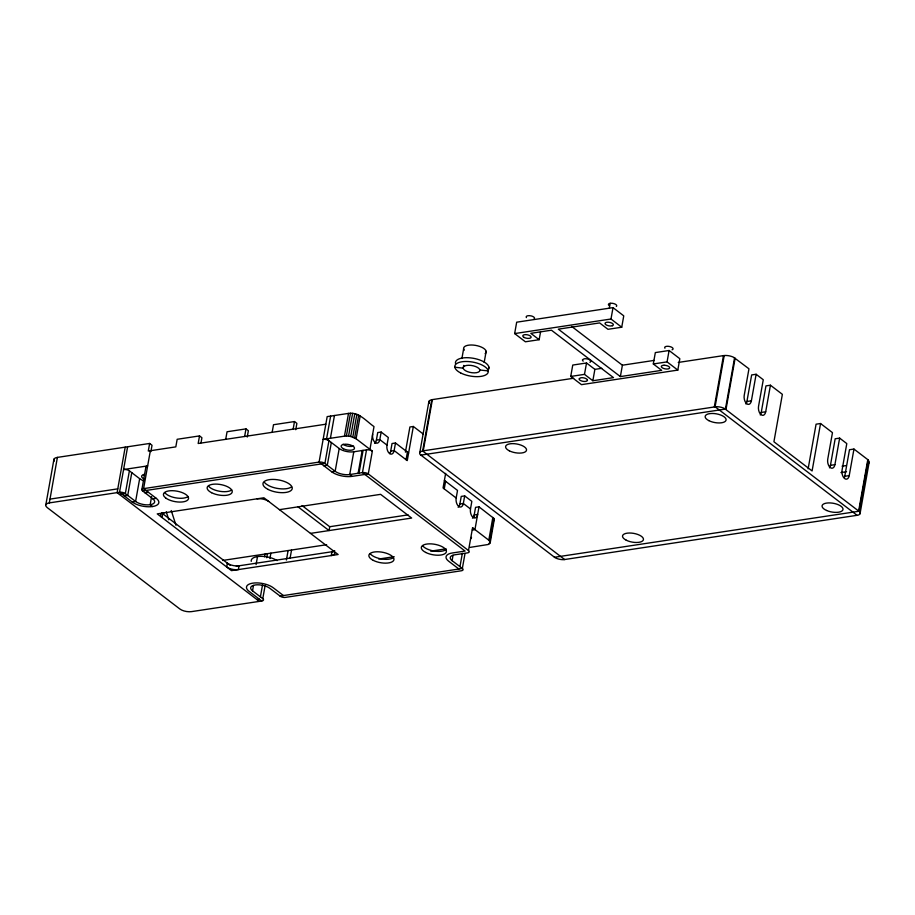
<?xml version="1.0" encoding="UTF-8"?>
<svg xmlns="http://www.w3.org/2000/svg" width="915" height="915" viewBox="0 0 915 915"><rect width="100%" height="100%" fill="white"/><g stroke="black" fill="none" stroke-linecap="round" stroke-linejoin="round"><path stroke-width="1.37" d="M470.161 547.364L488.301 544.471L490.257 542.149L488.793 540.182L472.563 527.772L468.503 550.544A4.243 1.773 10.1 0 1 467.451 552.889L454.721 554.81A10.603 4.426 10.1 0 0 452.09 560.666L462.35 568.432A4.243 1.773 10.1 0 1 461.297 570.788L284.828 597.472A4.243 1.773 10.1 0 1 280.711 596.546L269.731 588.231A10.603 4.426 10.1 0 0 255.159 584.971A10.603 4.426 10.1 0 0 252.529 590.827L262.788 598.673A4.243 1.773 10.1 0 1 261.736 601.018L191.544 611.62A8.487 3.546 10.1 0 1 179.889 609.013L47.214 507.585A8.487 3.546 10.1 0 1 49.33 502.895L57.393 457.397L149.637 443.455L152.027 445.273L150.895 451.598M473.764 517.478L475.56 507.356L479.003 506.841L493.848 518.405L494.306 519.388L493.54 521.104M590.77 361.528L590.827 361.07A4.243 1.773 10.1 0 0 584.262 358.783L582.535 359.687A4.243 1.773 10.1 0 0 583.21 361.128M860.031 513.738L869.25 461.652L867.797 459.639L853.958 449.059L849.486 449.734L844.751 476.292A6.359 3.637 81.4 0 1 844.373 477.664M302.041 505.56L329.709 526.72L329.057 530.563L298.038 506.853M45.853 504.703L53.951 459.193M125.206 447.138L117.109 492.636L259.322 601.384M127.62 446.783L119.522 492.27L132.16 501.969A14.846 6.199 10.1 0 0 152.553 506.533A14.846 6.199 10.1 0 0 156.248 498.332L143.598 488.633L150.357 450.729M145.862 467.268A4.243 1.773 10.1 0 1 147.647 465.895L123.559 469.544A4.243 1.773 10.1 0 1 129.392 470.848L125.332 493.608L135.603 501.454A10.603 4.426 10.1 0 0 150.163 504.714L152.553 506.533M131.783 472.666L127.723 495.427L124.28 495.953M129.392 470.848L139.652 478.682L135.603 501.454L132.16 501.969M149.637 443.455L148.287 451.038L175.817 446.875L177.167 439.291L199.527 435.906L201.918 437.736L201.014 442.791M141.871 489.536L145.92 466.799M151.593 496.673L150.163 504.714A10.603 4.426 10.1 0 0 152.805 498.847L156.248 498.332M199.527 435.906L198.178 443.5L325.832 424.205M225.708 439.337L227.057 431.754L245.975 428.883L248.365 430.713L247.244 437.038M244.625 436.478L245.975 428.883M272.155 432.315L273.505 424.732L294.493 421.552L296.883 423.382L295.751 429.707M256.074 564.624L257.504 556.595M252.529 590.827L253.478 585.474M264.549 556.812L265.041 554.033M266.734 557.738L267.454 553.667M260.398 596.855L262.548 584.799M262.788 598.673L265.167 585.28M269.925 558.573L270.897 553.152M293.143 429.146L294.493 421.552M286.406 560.037L288.099 550.556M290.089 558.161L291.542 550.029M330.624 416.096L326.563 438.857L339.213 448.522A10.603 4.426 10.1 0 0 353.785 451.781L366.515 449.86A4.243 1.773 10.1 0 1 372.336 451.164L368.288 473.924L468.503 550.544M330.406 438.274L334.455 415.513M331.333 442.505L327.284 465.266L335.153 471.282A10.603 4.426 10.1 0 0 349.724 474.542L362.454 472.62A4.243 1.773 10.1 0 1 368.288 473.924L352.115 476.372A14.846 6.199 10.1 0 1 331.722 471.808L319.083 462.086L143.598 488.633A4.243 1.773 10.1 0 0 142.042 490.486L152.805 498.847M339.213 448.522L335.153 471.282L331.722 471.808M323.841 465.792L327.284 465.266L324.905 463.39L328.954 440.687A4.243 1.773 10.1 0 0 323.121 439.383L344.452 436.158L348.512 413.397C359.012 411.75 366.32 421.335 374.006 426.584L369.946 449.345M344.452 436.158L346.396 436.009L350.456 413.248M346.396 436.009L348.535 436.123L352.595 413.363M372.336 451.164L356.107 438.765L350.719 436.489L354.78 413.729M352.801 437.073L356.861 414.312M354.643 437.85L358.691 415.09M353.785 451.781L349.724 474.542L352.115 476.372M356.107 438.765L360.167 416.005M358.131 473.272L362.18 450.512M359.012 473.147L363.072 450.386M366.515 449.86L362.454 472.62L465.072 551.059L452.33 552.98A14.846 6.199 10.1 0 0 448.647 561.192L458.907 569.027L462.35 568.432L464.969 553.758M374.612 443.386A6.359 3.637 81.4 0 0 376.374 440.161L377.723 432.566L381.166 432.052L388.326 437.519L386.976 445.113A6.359 3.637 81.4 0 0 389.538 453.543A6.359 3.637 81.4 0 0 394.136 450.58L395.486 442.997L392.043 443.512L390.694 451.106A6.359 3.637 81.4 0 1 389.699 453.577M381.166 432.052L379.817 439.635A6.359 3.637 81.4 0 1 375.219 442.597A6.359 3.637 81.4 0 1 372.657 434.168M405.414 452.147L409.897 426.996L413.34 426.47L423.405 434.168M406.066 459.707L407.415 452.113M413.34 426.47L407.255 460.611L394.136 450.58L390.694 451.106M419.791 452.628L428.918 401.411M431.754 399.764L422.639 450.969L564.727 559.591M423.256 450.821L716.285 406.683A8.487 3.546 10.1 0 1 724.531 408.525L859.677 511.828A8.487 3.546 10.1 0 1 858.179 515.145L563.537 559.683A8.487 3.546 10.1 0 1 555.302 557.841L420.145 454.526A8.487 3.546 10.1 0 1 421.643 451.209L423.256 450.821L432.383 399.603L573.682 378.25M461.903 358.52L463.619 348.867M463.722 365.394L463.23 368.162L454.812 367.224M445.651 473.398L443.054 487.981L456.173 498.012A6.359 3.637 81.4 0 0 458.735 506.441A6.359 3.637 81.4 0 0 463.333 503.479L464.683 495.896L461.24 496.41L459.89 504.005A6.359 3.637 81.4 0 1 458.129 507.23M444.244 488.885L445.594 481.301M456.173 498.012L457.523 490.429L444.404 480.386M484.184 362.386L486.151 351.36M452.09 560.666L453.039 555.313M488.873 367.121L488.198 370.918L479.78 369.992M459.959 566.682L462.35 553.301M472.449 518.165A6.359 3.637 81.4 0 0 474.21 514.951L477.653 514.424A6.359 3.637 81.4 0 1 473.055 517.387A6.359 3.637 81.4 0 1 470.493 508.957L471.843 501.363L464.683 495.896M479.003 506.841L474.942 529.602L472.655 529.945M540.502 332.122L539.152 339.705L525.393 341.787L514.653 333.575L516.678 322.194L613.016 307.634L623.755 315.847L621.731 327.227L607.972 329.309L599.622 322.915L558.333 329.16L620.37 376.591L661.659 370.346L653.31 363.964L655.334 352.584L669.094 350.502L679.834 358.714L677.809 370.095L581.471 384.655L570.731 376.442L572.756 365.062L586.526 362.981L594.876 369.363L601.761 368.322M488.793 540.182L492.842 517.421M489.788 541.165L493.848 518.405M489.479 543.865L490.44 538.5M490.909 535.824L491.389 533.148M491.87 530.471L492.339 527.795M492.819 525.119L493.299 522.442M490.143 543.064L494.306 519.388M539.152 339.705L530.803 333.323L551.448 330.201L613.496 377.632L592.851 380.743L584.491 374.361L586.526 362.981M592.851 380.743L594.876 369.363M609.287 308.355L610.179 303.3M621.731 327.227L610.991 319.015L613.016 307.634M620.37 376.591L622.394 365.211L571.635 326.403M677.809 370.095L667.069 361.882L669.094 350.502M714.341 406.82L723.468 355.615L725.412 355.466A8.487 3.546 10.1 0 1 733.647 357.308L748.962 368.802L744.227 395.349A6.359 3.637 81.4 0 0 746.789 403.778A6.359 3.637 81.4 0 0 751.387 400.827L756.122 374.269L751.65 374.944L746.914 401.502A6.359 3.637 81.4 0 1 745.931 403.984M724.211 355.558L715.095 406.763L857.183 515.385M734.551 357.868L725.423 409.085L420.763 455.132M725.995 409.428L735.122 358.223M760.251 414.93A6.359 3.637 81.4 0 0 761.234 412.448L765.958 385.89L770.43 385.215L782.371 394.331L773.918 441.762L812.097 470.939L820.549 423.519L816.077 424.194L808.128 468.823M756.122 374.269L763.282 379.748L758.546 406.294A6.359 3.637 81.4 0 0 761.108 414.724A6.359 3.637 81.4 0 0 765.706 411.773L770.43 385.215M829.448 467.828A6.359 3.637 81.4 0 0 830.443 465.346L835.166 438.788L839.638 438.113L846.798 443.592L842.063 470.138A6.359 3.637 81.4 0 0 844.637 478.568A6.359 3.637 81.4 0 0 849.223 475.617L853.958 449.059M820.549 423.519L832.478 432.646L827.743 459.193A6.359 3.637 81.4 0 0 830.317 467.622A6.359 3.637 81.4 0 0 834.903 464.671L839.638 438.113M858.67 510.856L867.797 459.639M868.175 460.073L859.059 511.233L554.399 557.281M161.715 512.732A8.487 3.546 10.2 0 0 162.721 513.715L162.024 517.535A8.487 3.546 10.2 0 1 164.14 512.846L263.909 497.783L338.127 554.513L231.461 570.628L157.254 513.887L164.14 512.846M868.484 463.367L869.147 462.578M432.383 399.603L430.759 400.004A8.487 3.546 10.1 0 0 429.272 403.321M57.393 457.397L55.804 457.775A8.487 3.546 10.1 0 0 54.317 461.091M142.546 491L324.905 463.39A4.243 1.773 10.1 0 0 319.083 462.086L327.181 416.611L348.512 413.397M840.942 472.575L846.535 471.717M514.653 333.575L610.991 319.015M622.394 365.211L654.053 360.418M570.731 376.442L584.491 374.361M653.31 363.964L667.069 361.882M678.244 362.443L723.468 355.615M376.374 440.161L379.817 439.635L386.976 445.113M49.993 499.11L117.783 488.85M49.319 502.895L119.522 492.27A4.243 1.773 10.1 0 1 124.612 493.116L125.332 493.608L119.499 494.455M746.914 401.502L751.387 400.827M144.925 492.83L148.367 492.304M761.234 412.448L765.706 411.773M279.452 509.666L380.617 494.34L411.636 518.05L310.471 533.388M459.89 504.005L463.333 503.479L470.493 508.957M329.709 526.72L408.09 514.882M830.443 465.346L834.903 464.671M842.086 466.193L846.272 465.563M222.677 560.438L326.632 544.722M333.884 551.459L236.276 566.213M844.751 476.292L849.223 475.617M378.73 559.042L394.171 556.697M430.668 551.162L446.108 548.828M256.943 599.554L259.345 599.199M279.99 596.077L458.907 569.027M257.035 498.824L258.979 498.686A8.487 3.546 10.1 0 1 268.678 501.443M348.535 436.123L350.719 436.489M395.486 442.997L408.605 453.028M283.433 595.551L273.173 587.716A14.846 6.199 10.1 0 0 252.78 583.141A14.846 6.199 10.1 0 0 249.086 591.353L261.736 601.018M162.71 513.715L230.1 565.276M164.837 492.705L166.336 494.169A12.718 5.318 10.1 0 0 188.021 496.571M333.357 550.864L334.352 551.848A8.487 3.546 10.1 0 1 331.241 555.554L331.916 551.768A8.487 3.546 10.1 0 0 334.718 550.75M171.242 510.536L175.989 525.256M166.244 511.76L168.829 519.777M590.438 361.928A4.243 1.773 10.1 0 1 589.843 362.237M609.127 305.644A4.243 1.773 10.1 0 1 612.226 303.288A4.243 1.773 10.1 0 1 616.355 306.445M534.12 318.877A4.243 1.773 10.1 0 0 532.118 316.19L531.077 315.892A4.243 1.773 10.1 0 0 526.399 317.585M672.079 349.804A4.243 1.773 10.1 0 0 672.331 347.654A4.243 1.773 10.1 0 0 667.47 346.282L666.497 346.35A4.243 1.773 10.1 0 0 664.942 348.203M291.53 486.894A14.846 6.199 10.1 0 1 268.804 485.693L266.242 484.104A14.846 6.199 10.1 0 1 264.481 482.388M251.248 561.364A14.846 6.199 10.1 0 1 260.317 556.343A14.846 6.199 10.1 0 1 277.131 560.609M393.45 557.624A12.718 5.318 10.1 0 1 381.486 558.951A12.718 5.318 10.1 0 1 370.266 553.758M231.712 489.971A12.718 5.318 10.1 0 1 219.749 491.298A12.718 5.318 10.1 0 1 208.529 486.094M445.891 549.698A12.718 5.318 10.1 0 1 433.927 551.024A12.718 5.318 10.1 0 1 422.707 545.832M143.93 478.945A6.782 2.837 10.1 0 1 144.433 474.473M472.563 527.772A4.243 1.773 10.1 0 1 472.312 529.922M143.792 480.798A10.603 4.426 10.1 0 1 139.652 478.682M144.604 475.148A6.782 2.837 10.1 0 1 143.426 474.428M353.602 446.04A6.782 2.837 10.1 0 1 342.988 444.267M471.419 537.345A6.782 2.837 10.1 0 1 470.802 538.718M455.487 363.427A16.962 7.091 10.1 0 1 472.986 358.223A16.962 7.091 10.1 0 1 488.667 368.962M464.248 350.193A11.449 4.781 10.1 0 1 475.423 345.355A11.449 4.781 10.1 0 1 485.11 353.682M587.441 380.034L587.396 380.491A4.243 1.773 10.1 0 1 582.523 381.235A4.243 1.773 10.1 0 1 579.149 378.65L580.888 377.746A4.243 1.773 10.1 0 1 587.441 380.034M227.366 563.194L226.691 566.98A8.487 3.546 10.1 0 0 238.346 569.587L239.021 565.802A8.487 3.546 10.1 0 1 227.366 563.194M612.387 325.717L611.575 325.923A4.243 1.773 10.1 0 1 605.067 323.796A4.243 1.773 10.1 0 1 610.294 322.526A4.243 1.773 10.1 0 1 612.387 325.717M664.096 365.245L663.123 365.314A4.243 1.773 10.1 0 0 663.398 368.39A4.243 1.773 10.1 0 0 669.677 367.922A4.243 1.773 10.1 0 0 664.096 365.245M268.141 489.456L265.567 487.867A14.846 6.199 10.1 0 1 275.129 479.494A14.846 6.199 10.1 0 1 291.748 489.765A14.846 6.199 10.1 0 1 268.141 489.456M165.661 497.943L164.162 496.479A12.718 5.318 10.1 0 1 177.133 491.183A12.718 5.318 10.1 0 1 186.832 500.688A12.718 5.318 10.1 0 1 165.661 497.943M479.86 370.529L479.723 369.58A8.487 3.546 10.1 0 0 470.973 365.405A8.487 3.546 10.1 0 0 463.15 367.613L463.287 368.562A8.487 3.546 10.1 0 0 472.037 372.737A8.487 3.546 10.1 0 0 479.86 370.529M826.588 510.467A10.603 4.426 10.1 0 0 842.99 509.541A10.603 4.426 10.1 0 0 828.086 502.93A10.603 4.426 10.1 0 0 826.588 510.467M708.873 420.648A10.603 4.426 10.1 0 0 725.938 420.511A10.603 4.426 10.1 0 0 712.099 413.466A10.603 4.426 10.1 0 0 708.873 420.648M626.237 540.193A10.603 4.426 10.1 0 0 643.302 540.056A10.603 4.426 10.1 0 0 629.463 533.01A10.603 4.426 10.1 0 0 626.237 540.193M509.312 450.809A10.603 4.426 10.1 0 0 526.377 450.672A10.603 4.426 10.1 0 0 512.537 443.626A10.603 4.426 10.1 0 0 509.312 450.809M524.249 337.498A4.243 1.773 10.1 0 0 531.077 337.441A4.243 1.773 10.1 0 0 525.542 334.627A4.243 1.773 10.1 0 0 524.249 337.498M425.738 552.454A12.718 5.318 10.1 0 0 446.211 552.305A12.718 5.318 10.1 0 0 429.604 543.842A12.718 5.318 10.1 0 0 425.738 552.454M373.297 560.38A12.718 5.318 10.1 0 0 393.77 560.232A12.718 5.318 10.1 0 0 377.174 551.768A12.718 5.318 10.1 0 0 373.297 560.38M211.571 492.705A12.718 5.318 10.1 0 0 232.044 492.545A12.718 5.318 10.1 0 0 215.437 484.092A12.718 5.318 10.1 0 0 211.571 492.705M343.48 448.785A6.782 2.837 10.1 0 0 354.402 448.705A6.782 2.837 10.1 0 0 345.55 444.187A6.782 2.837 10.1 0 0 343.48 448.785M460.68 372.965A16.962 7.091 10.1 0 0 487.992 372.76A16.962 7.091 10.1 0 0 465.849 361.482A16.962 7.091 10.1 0 0 460.68 372.965"/></g></svg>
